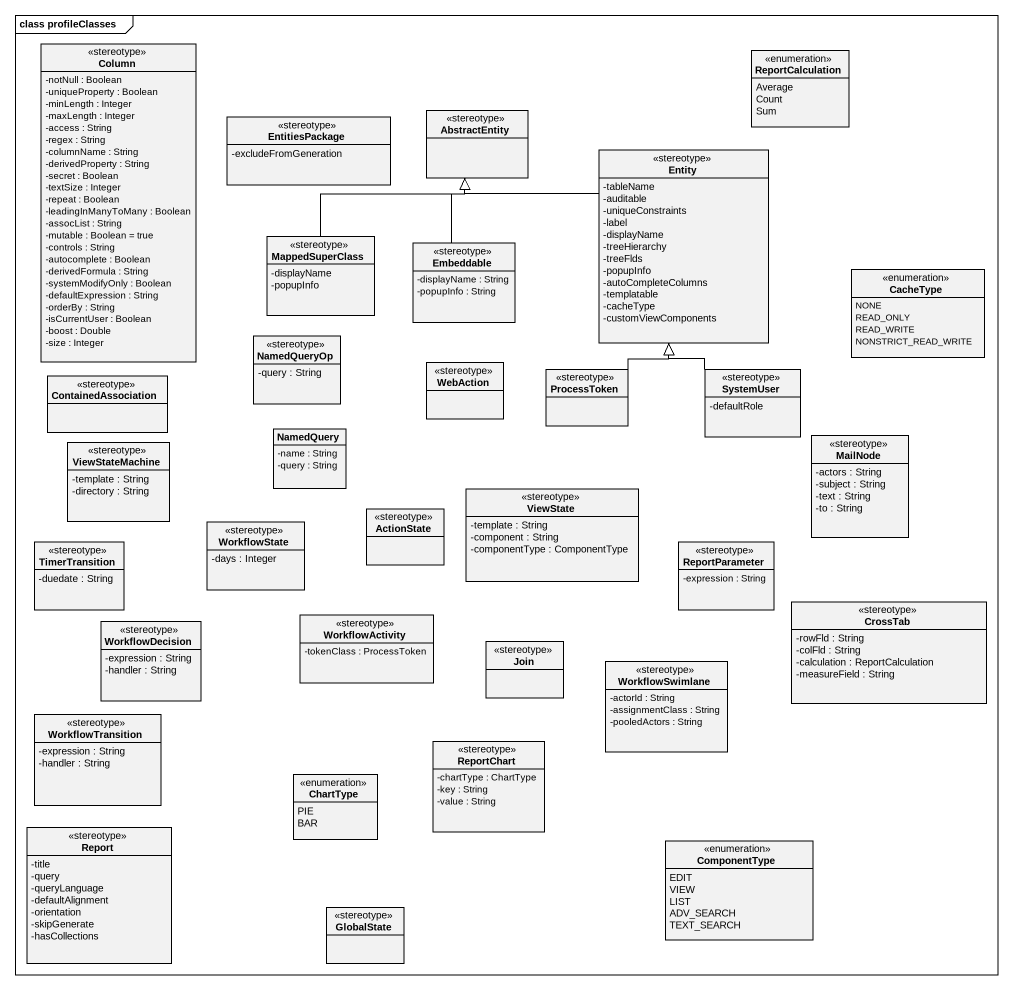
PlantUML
@startuml
mainframe class profileClasses
hide circle
hide empty members
skinparam classAttributeIconSize 0
class Column <<stereotype>> {
  -notNull : Boolean
  -uniqueProperty : Boolean
  -minLength : Integer
  -maxLength : Integer
  -access : String
  -regex : String
  -columnName : String
  -derivedProperty : String
  -secret : Boolean
  -textSize : Integer
  -repeat : Boolean
  -leadingInManyToMany : Boolean
  -assocList : String
  -mutable : Boolean = true
  -controls : String
  -autocomplete : Boolean
  -derivedFormula : String
  -systemModifyOnly : Boolean
  -defaultExpression : String
  -orderBy : String
  -isCurrentUser : Boolean
  -boost : Double
  -size : Integer
}
enum ReportCalculation {
  Average
  Count
  Sum
}
class AbstractEntity <<stereotype>>
class EntitiesPackage <<stereotype>> {
  -excludeFromGeneration
}
class "Entity" as Entity_ <<stereotype>> {
  -tableName
  -auditable
  -uniqueConstraints
  -label
  -displayName
  -treeHierarchy
  -treeFlds
  -popupInfo
  -autoCompleteColumns
  -templatable
  -cacheType
  -customViewComponents
}
class MappedSuperClass <<stereotype>> {
  -displayName
  -popupInfo
}
class Embeddable <<stereotype>> {
  -displayName : String
  -popupInfo : String
}
enum CacheType {
  NONE
  READ_ONLY
  READ_WRITE
  NONSTRICT_READ_WRITE
}
class NamedQueryOp <<stereotype>> {
  -query : String
}
class WebAction <<stereotype>>
class ContainedAssociation <<stereotype>>
class ProcessToken <<stereotype>>
class SystemUser <<stereotype>> {
  -defaultRole
}
class ViewStateMachine <<stereotype>> {
  -template : String
  -directory : String
}
class NamedQuery {
  -name : String
  -query : String
}
class MailNode <<stereotype>> {
  -actors : String
  -subject : String
  -text : String
  -to : String
}
class ViewState <<stereotype>> {
  -template : String
  -component : String
  -componentType : ComponentType
}
class WorkflowState <<stereotype>> {
  -days : Integer
}
class ActionState <<stereotype>>
class TimerTransition <<stereotype>> {
  -duedate : String
}
class ReportParameter <<stereotype>> {
  -expression : String
}
class WorkflowDecision <<stereotype>> {
  -expression : String
  -handler : String
}
class WorkflowActivity <<stereotype>> {
  -tokenClass : ProcessToken
}
class CrossTab <<stereotype>> {
  -rowFld : String
  -colFld : String
  -calculation : ReportCalculation
  -measureField : String
}
class Join <<stereotype>>
class WorkflowSwimlane <<stereotype>> {
  -actorId : String
  -assignmentClass : String
  -pooledActors : String
}
class WorkflowTransition <<stereotype>> {
  -expression : String
  -handler : String
}
class ReportChart <<stereotype>> {
  -chartType : ChartType
  -key : String
  -value : String
}
enum ChartType {
  PIE
  BAR
}
class Report <<stereotype>> {
  -title
  -query
  -queryLanguage
  -defaultAlignment
  -orientation
  -skipGenerate
  -hasCollections
}
enum ComponentType {
  EDIT
  VIEW
  LIST
  ADV_SEARCH
  TEXT_SEARCH
}
class GlobalState <<stereotype>>
Entity_ -left-|> AbstractEntity
MappedSuperClass -up-|> AbstractEntity
Embeddable -up-|> AbstractEntity
ProcessToken -up-|> Entity_
SystemUser -up-|> Entity_
@enduml
